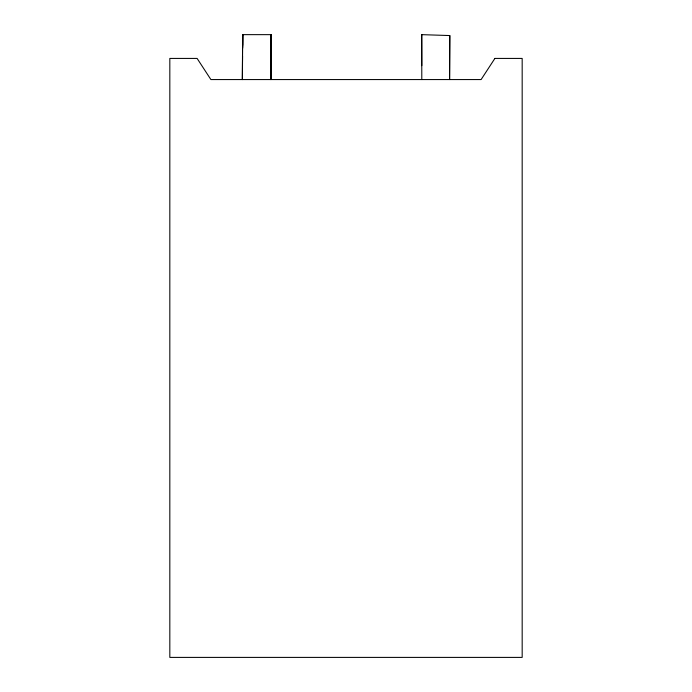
<?xml version="1.0" encoding="UTF-8"?>
<svg xmlns="http://www.w3.org/2000/svg" width="692" height="692" viewBox="0 0 692 692"><rect width="100%" height="100%" fill="white"/><g stroke="black" fill="none" stroke-linecap="round" stroke-linejoin="round"><path stroke-width="1.04" d="M270.78 34.652L270.918 79.563L270.979 34.652L270.918 37.852M270.918 79.563L271.074 34.652L242.607 34.643L242.408 79.571L242.607 34.643L242.65 47.48M421.8 79.563L421.722 34.6L421.774 65.662M242.65 45.343L242.702 34.652M242.408 79.563L242.546 56.035M242.589 48.552L242.684 34.652M270.598 79.563L270.659 72.072M449.67 35.586L449.592 79.571L449.904 35.56L421.722 34.652M494.892 58.422L481.104 79.563L210.896 79.563L197.108 58.422L169.825 58.422L169.825 657.4L522.175 657.4L522.175 58.422L494.892 58.422"/></g></svg>
